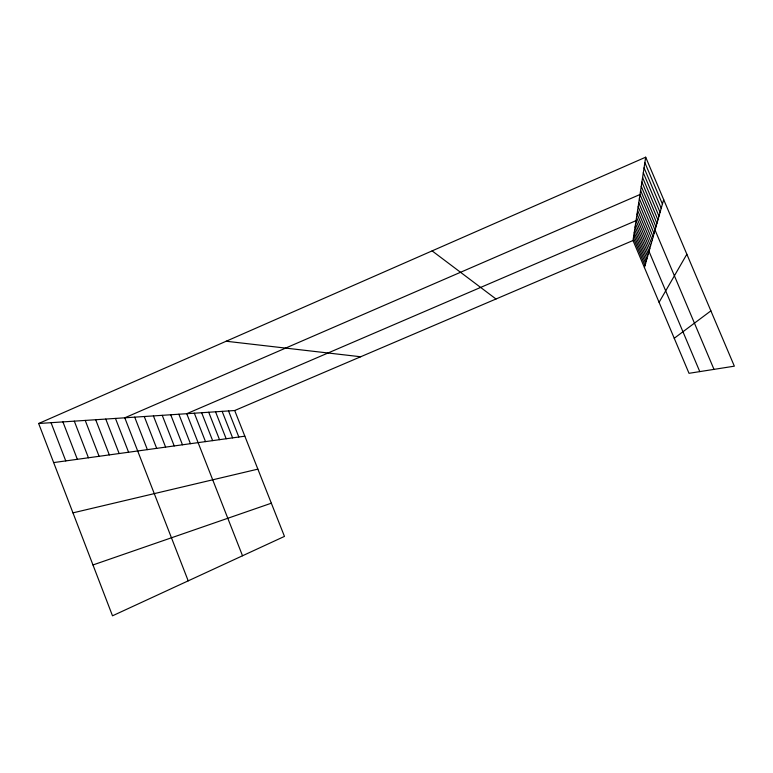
<?xml version="1.0" encoding="UTF-8"?>
<svg xmlns="http://www.w3.org/2000/svg" width="773" height="773" viewBox="0 0 773 773"><rect width="100%" height="100%" fill="white"/><g stroke="black" fill="none" stroke-linecap="round" stroke-linejoin="round"><path stroke-width="1.16" d="M645.677 157.19L734.35 366.17L689.014 373.311L633.019 240.509L645.677 157.19L38.65 423.507L112.5 615.81L284.464 536.404L234.702 410.531L38.65 423.507M644.431 267.564L663.678 199.618M659.079 302.32L686.849 254.23M674.24 338.274L710.88 310.862M234.702 410.531L633.019 240.509M92.973 564.957L271.333 503.204M72.962 512.857L257.863 469.134M53.656 462.583L244.838 436.185M226.16 341.241L360.682 356.759M432.117 250.887L495.995 298.996M644.846 162.63L662.422 204.062M644.064 167.818L661.215 208.295M643.31 172.775L660.074 212.333M642.585 177.51L658.983 216.198M641.899 182.032L657.929 219.89M641.242 186.361L656.934 223.426M640.614 190.516L655.968 226.808M714.001 369.378L640.005 194.506L124.782 417.807L188.206 580.852M639.368 198.738L654.074 233.514M638.749 202.787L653.137 236.809M638.16 206.662L652.248 239.968M637.599 210.372L651.388 243.002M637.058 213.937L650.557 245.911M636.537 217.368L649.774 248.703M699.787 371.62L636.034 220.653L186.747 413.7L242.519 555.768M635.551 223.812L648.276 253.959M635.097 226.856L647.581 256.443M634.643 229.794L646.904 258.829M634.218 232.615L646.247 261.129M633.802 235.34L645.619 263.351M633.406 237.968L645.011 265.497M228.528 410.936L238.828 437.016M222.141 411.362L232.605 437.866M215.541 411.796L226.17 438.755M208.72 412.251L219.522 439.673M201.656 412.714L212.633 440.629M194.332 413.197L205.502 441.615M178.882 414.222L190.438 443.692M170.717 414.763L182.476 444.794M162.233 415.323L174.205 445.934M153.421 415.913L165.615 447.123M144.261 416.512L156.677 448.35M134.715 417.149L147.372 449.635M115.457 418.425L128.589 452.234M105.775 419.063L119.148 453.538M95.697 419.729L109.322 454.891M85.223 420.425L99.099 456.302M74.305 421.15L88.441 457.78M62.922 421.903L77.339 459.307M51.047 422.686L65.753 460.911"/></g></svg>
